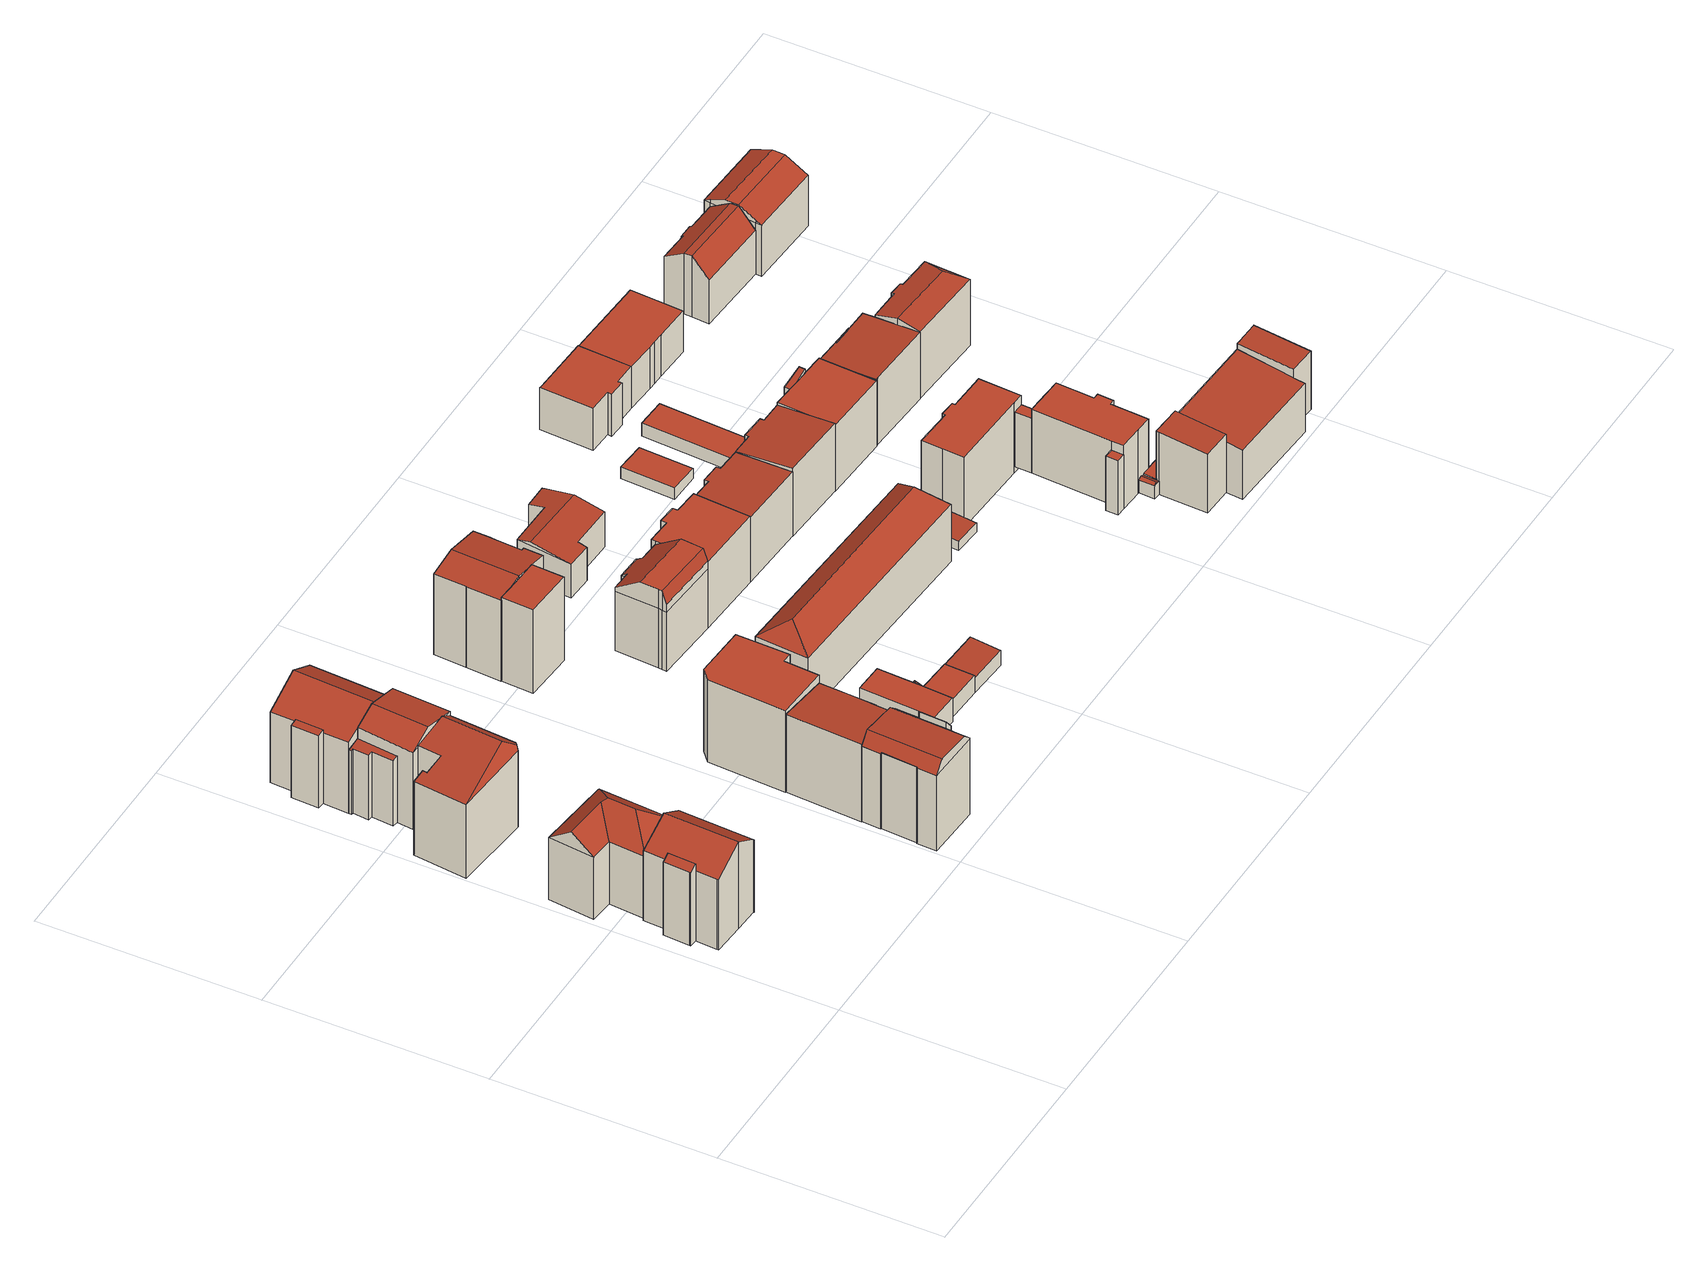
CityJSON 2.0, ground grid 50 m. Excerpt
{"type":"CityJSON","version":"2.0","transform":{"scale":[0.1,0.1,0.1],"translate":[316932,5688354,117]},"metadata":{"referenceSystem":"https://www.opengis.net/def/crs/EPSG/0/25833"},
"CityObjects":{
"building1":{"type":"Building","attributes":{"Gemeindeschluessel":14713000,"Geometrietyp2DReferenz":"3000","function":"31001_9998","roofType":"9999"},"children":["building1-1","building1-2"]},
"building1-1":{"type":"BuildingPart","attributes":{"Dachtyp_tdc":"tdcPolyFlatRoof","Dachneigung":30.84,"QualitaetDacherkennung":67,"Geometrietyp2DReferenz":"3000","roofType":"2100","measuredHeight":19.57},"parents":["building1"],"geometry":[{"type":"MultiSurface","lod":"2","boundaries":[[[0,1,2,3,4]],[[1,5,6,2]],[[5,7,8,6]],[[7,9,10,11,8]],[[9,7,5,1,0]],[[3,2,6,8,11]],[[12,10,9]],[[12,11,10]],[[4,12,9,0]],[[4,3,11,12]]],"semantics":{"surfaces":[{"type":"WallSurface"},{"type":"RoofSurface"},{"type":"GroundSurface"},{"type":"ClosureSurface"}],"values":[0,0,0,0,1,2,0,3,0,3]}}]},
"building1-2":{"type":"BuildingPart","attributes":{"Dachtyp_tdc":"tdcGableRoof","Dachneigung":29.55,"QualitaetDacherkennung":81,"Geometrietyp2DReferenz":"3000","roofType":"3100","measuredHeight":21.98},"parents":["building1"],"geometry":[{"type":"MultiSurface","lod":"2","boundaries":[[[13,14,15,16]],[[14,17,18,15]],[[17,19,20,18]],[[19,21,22,20]],[[21,4,3,22]],[[10,23,24,11]],[[23,25,26,24]],[[25,27,28,26]],[[27,29,30,28]],[[29,31,32,30]],[[31,13,16,32]],[[27,25,23,10,12,4,21,19,17]],[[17,14,13,31,29,27]],[[16,15,18,20,22,3,11,24,26,28,30,32]],[[11,3,4,12]],[[10,11,12]]],"semantics":{"surfaces":[{"type":"WallSurface"},{"type":"RoofSurface"},{"type":"GroundSurface"},{"type":"ClosureSurface"}],"values":[0,0,0,0,0,0,0,0,0,0,0,1,1,2,3,3]}}]},
"building2":{"type":"Building","attributes":{"Dachtyp_tdc":"tdcFreeFormRoof","Gemeindeschluessel":14713000,"Dachneigung":37.77,"QualitaetDacherkennung":6,"Geometrietyp2DReferenz":"3000","function":"31001_9998","roofType":"5000","measuredHeight":20.61},"geometry":[{"type":"MultiSurface","lod":"2","boundaries":[[[33,34,35,36]],[[34,37,38,35]],[[37,39,40,38]],[[39,41,42,40]],[[41,43,44,42]],[[43,45,46,44]],[[45,47,48,46]],[[47,33,36,48]],[[49,50,51,47,45]],[[52,49,45,43]],[[52,43,41]],[[53,50,49,52,41,39]],[[53,39,37]],[[54,51,50,53,37,34]],[[54,34,33]],[[51,54,33,47]],[[36,35,38,40,42,44,46,48]]],"semantics":{"surfaces":[{"type":"WallSurface"},{"type":"RoofSurface"},{"type":"GroundSurface"}],"values":[0,0,0,0,0,0,0,0,1,1,1,1,1,1,0,1,2]}}]},
"building3":{"type":"Building","attributes":{"Dachtyp_tdc":"tdcFreeFormRoof","Gemeindeschluessel":14713000,"Dachneigung":10.22,"QualitaetDacherkennung":17,"Geometrietyp2DReferenz":"3000","function":"31001_9998","roofType":"5000","measuredHeight":21.71},"geometry":[{"type":"MultiSurface","lod":"2","boundaries":[[[55,56,57,58]],[[56,59,60,57]],[[59,61,62,60]],[[61,63,64,62]],[[63,65,66,64]],[[65,67,68,66]],[[67,69,70,68]],[[69,71,72,70]],[[71,55,58,72]],[[69,73,74,71]],[[73,67,65,75,74]],[[74,75,63,61,59,56,55,71]],[[65,63,75]],[[69,67,73]],[[58,57,60,62,64,66,68,70,72]]],"semantics":{"surfaces":[{"type":"WallSurface"},{"type":"RoofSurface"},{"type":"GroundSurface"}],"values":[0,0,0,0,0,0,0,0,0,1,1,1,0,0,2]}}]},
"building4":{"type":"Building","attributes":{"Gemeindeschluessel":14713000,"Geometrietyp2DReferenz":"3000","function":"31001_9998","roofType":"9999"},"children":["building4-1","building4-2"]},
"building4-1":{"type":"BuildingPart","attributes":{"Dachtyp_tdc":"tdcGableRoof","Dachneigung":10.44,"QualitaetDacherkennung":49,"Geometrietyp2DReferenz":"3000","roofType":"3100","measuredHeight":22.49},"parents":["building4"],"geometry":[{"type":"MultiSurface","lod":"2","boundaries":[[[76,77,78,79,80]],[[77,81,82,78]],[[81,83,84,82]],[[77,76,85]],[[83,81,86]],[[76,83,86,85]],[[81,77,85,86]],[[84,87,79,78,82]],[[87,84,83,76,80,88]],[[80,79,87,88]]],"semantics":{"surfaces":[{"type":"WallSurface"},{"type":"RoofSurface"},{"type":"GroundSurface"},{"type":"ClosureSurface"}],"values":[0,0,0,0,0,1,1,2,0,3]}}]},
"building4-2":{"type":"BuildingPart","attributes":{"Dachtyp_tdc":"tdcPolyFlatRoof","Dachneigung":14.46,"QualitaetDacherkennung":27,"Geometrietyp2DReferenz":"3000","roofType":"2100","measuredHeight":16.96},"parents":["building4"],"geometry":[{"type":"MultiSurface","lod":"2","boundaries":[[[89,90,91,92]],[[90,93,94,91]],[[93,95,96,94]],[[95,97,98,96]],[[97,99,100,98]],[[99,80,79,100]],[[88,89,92,87]],[[88,80,99,97,95,93,90,89]],[[92,91,94,96,98,100,79,87]],[[87,79,80,88]]],"semantics":{"surfaces":[{"type":"WallSurface"},{"type":"RoofSurface"},{"type":"GroundSurface"},{"type":"ClosureSurface"}],"values":[0,0,0,0,0,0,0,1,2,3]}}]},
"building5":{"type":"Building","attributes":{"Gemeindeschluessel":14713000,"Geometrietyp2DReferenz":"3000","function":"31001_9998","roofType":"9999"},"children":["building5-1","building5-2"]},
"building5-1":{"type":"BuildingPart","attributes":{"Dachtyp_tdc":"tdcGableRoof","Dachneigung":25.83,"QualitaetDacherkennung":81,"Geometrietyp2DReferenz":"3000","roofType":"3100","measuredHeight":22.17},"parents":["building5"],"geometry":[{"type":"MultiSurface","lod":"2","boundaries":[[[101,102,100,103]],[[102,104,105,100]],[[106,107,108,109]],[[107,110,111,108]],[[110,112,113,111]],[[112,114,115,113]],[[114,116,78,115]],[[116,101,103,78]],[[112,110,107,106,104,102,101]],[[101,116,114,112]],[[103,100,105,109,108,111,113,115,78]],[[106,109,105,104]]],"semantics":{"surfaces":[{"type":"WallSurface"},{"type":"RoofSurface"},{"type":"GroundSurface"},{"type":"ClosureSurface"}],"values":[0,0,0,0,0,0,0,0,1,1,2,3]}}]},
"building5-2":{"type":"BuildingPart","attributes":{"Dachtyp_tdc":"tdcPolyFlatRoof","Dachneigung":11.51,"QualitaetDacherkennung":80,"Geometrietyp2DReferenz":"3000","roofType":"2100","measuredHeight":18.75},"parents":["building5"],"geometry":[{"type":"MultiSurface","lod":"2","boundaries":[[[117,118,106,109,119]],[[120,105,104]],[[120,121,122,105]],[[121,117,119,122]],[[121,120,118,117]],[[119,109,105,122]],[[120,104,106,118]],[[104,105,109,106]]],"semantics":{"surfaces":[{"type":"WallSurface"},{"type":"RoofSurface"},{"type":"GroundSurface"},{"type":"ClosureSurface"}],"values":[0,0,0,0,1,2,0,3]}}]},
"building6":{"type":"Building","attributes":{"Gemeindeschluessel":14713000,"Geometrietyp2DReferenz":"3000","function":"31001_9998","roofType":"9999"},"children":["building6-1","building6-2"]},
"building6-1":{"type":"BuildingPart","attributes":{"Dachtyp_tdc":"tdcCutGableRoof","Dachneigung":3.63,"QualitaetDacherkennung":77,"Geometrietyp2DReferenz":"3000","roofType":"9999","measuredHeight":22},"parents":["building6"],"geometry":[{"type":"MultiSurface","lod":"2","boundaries":[[[123,124,125,126]],[[124,127,128,125]],[[127,129,130,128]],[[129,131,132,130]],[[131,133,134,132]],[[133,135,136,134]],[[137,138,139,140]],[[138,141,142,139]],[[141,143,144,142]],[[143,123,126,144]],[[129,145,146,123,143,147,148,149]],[[150,151,152,153,154,155,156,157]],[[153,148,147,154]],[[137,157,156,138]],[[138,156,155,141]],[[141,155,154,147,143]],[[133,152,151,135]],[[131,149,148,153,152,133]],[[151,150,135]],[[129,149,131]],[[123,146,124]],[[124,146,145,127]],[[127,145,129]],[[126,125,128,130,132,134,136,140,139,142,144]],[[140,136,135,137]],[[135,150,157,137]]],"semantics":{"surfaces":[{"type":"WallSurface"},{"type":"RoofSurface"},{"type":"GroundSurface"},{"type":"ClosureSurface"}],"values":[0,0,0,0,0,0,0,0,0,0,1,1,1,0,0,0,0,0,0,0,0,0,0,2,3,3]}}]},
"building6-2":{"type":"BuildingPart","attributes":{"Dachtyp_tdc":"tdcPolyFlatRoof","Dachneigung":51.2,"QualitaetDacherkennung":66,"Geometrietyp2DReferenz":"3000","roofType":"2100","measuredHeight":21.27},"parents":["building6"],"geometry":[{"type":"MultiSurface","lod":"2","boundaries":[[[158,159,160,136,135,150]],[[159,161,162,160]],[[161,163,157,137,140,162]],[[163,161,159,158]],[[136,160,162,140]],[[150,157,163,158]],[[135,136,140,137]],[[135,137,157,150]]],"semantics":{"surfaces":[{"type":"WallSurface"},{"type":"RoofSurface"},{"type":"GroundSurface"},{"type":"ClosureSurface"}],"values":[0,0,0,1,2,0,3,3]}}]},
"building7":{"type":"Building","attributes":{"Gemeindeschluessel":14713000,"Geometrietyp2DReferenz":"3000","function":"31001_9998","roofType":"9999"},"children":["building7-1","building7-2"]},
"building7-1":{"type":"BuildingPart","attributes":{"Dachtyp_tdc":"tdcPolyFlatRoof","Dachneigung":5.31,"QualitaetDacherkennung":77,"Geometrietyp2DReferenz":"3000","roofType":"2100","measuredHeight":19.79},"parents":["building7"],"geometry":[{"type":"MultiSurface","lod":"2","boundaries":[[[164,165,166,167]],[[165,168,169,166]],[[168,170,169]],[[171,172,173]],[[171,174,175,172]],[[174,176,177,175]],[[176,164,167,177]],[[176,174,171,168,165,164]],[[167,166,169,172,175,177]],[[173,170,168,171]],[[173,172,169,170]]],"semantics":{"surfaces":[{"type":"WallSurface"},{"type":"RoofSurface"},{"type":"GroundSurface"},{"type":"ClosureSurface"}],"values":[0,0,0,0,0,0,0,1,2,0,3]}}]},
"building7-2":{"type":"BuildingPart","attributes":{"Dachtyp_tdc":"tdcPolyFlatRoof","Dachneigung":10.58,"QualitaetDacherkennung":61,"Geometrietyp2DReferenz":"3000","roofType":"2100","measuredHeight":17.13},"parents":["building7"],"geometry":[{"type":"MultiSurface","lod":"2","boundaries":[[[170,178,179,169]],[[178,180,181,179]],[[180,173,172,181]],[[173,180,178,170]],[[169,179,181,172]],[[169,172,173,170]]],"semantics":{"surfaces":[{"type":"WallSurface"},{"type":"RoofSurface"},{"type":"GroundSurface"},{"type":"ClosureSurface"}],"values":[0,0,0,1,2,3]}}]},
"building8":{"type":"Building","attributes":{"Dachtyp_tdc":"tdcPolyFlatRoof","Gemeindeschluessel":14713000,"Dachneigung":0,"QualitaetDacherkennung":64,"Geometrietyp2DReferenz":"3000","function":"31001_9998","roofType":"1000","measuredHeight":20.97},"geometry":[{"type":"MultiSurface","lod":"2","boundaries":[[[182,183,184,185]],[[183,186,187,184]],[[186,188,189,187]],[[188,190,191,189]],[[190,192,193,191]],[[192,194,195,193]],[[194,182,185,195]],[[194,192,190,188,186,183,182]],[[185,184,187,189,191,193,195]]],"semantics":{"surfaces":[{"type":"WallSurface"},{"type":"RoofSurface"},{"type":"GroundSurface"}],"values":[0,0,0,0,0,0,0,1,2]}}]},
"building9":{"type":"Building","attributes":{"Dachtyp_tdc":"tdcPolyFlatRoof","Gemeindeschluessel":14713000,"Dachneigung":0,"QualitaetDacherkennung":89,"Geometrietyp2DReferenz":"3000","function":"31001_9998","roofType":"1000","measuredHeight":6.16},"geometry":[{"type":"MultiSurface","lod":"2","boundaries":[[[196,197,198,199]],[[197,200,201,198]],[[200,202,203,201]],[[202,204,205,203]],[[204,206,207,205]],[[206,196,199,207]],[[206,204,202,200,197,196]],[[199,198,201,203,205,207]]],"semantics":{"surfaces":[{"type":"WallSurface"},{"type":"RoofSurface"},{"type":"GroundSurface"}],"values":[0,0,0,0,0,0,1,2]}}]},
"building10":{"type":"Building","attributes":{"Gemeindeschluessel":14713000,"Geometrietyp2DReferenz":"3000","function":"31001_9998","roofType":"9999"},"children":["building10-1","building10-2"]},
"building10-1":{"type":"BuildingPart","attributes":{"Dachtyp_tdc":"tdcGableRoof","Dachneigung":10.03,"QualitaetDacherkennung":46,"Geometrietyp2DReferenz":"3000","roofType":"3100","measuredHeight":21.91},"parents":["building10"],"geometry":[{"type":"MultiSurface","lod":"2","boundaries":[[[208,209,210,211]],[[209,212,213,210]],[[212,214,215,213]],[[214,216,217,215]],[[218,219,220,221]],[[219,222,223,220]],[[222,224,225,223]],[[224,226,227,225]],[[226,228,229,227]],[[228,230,231,229]],[[230,208,211,231]],[[226,224,222,219,218,232,233,234]],[[234,235,216,214,212,209,208,230,228,226]],[[211,210,213,215,217,236,237,221,220,223,225,227,229,231]],[[238,235,234]],[[236,217,216,235,238]],[[218,221,237,232]],[[233,238,234]],[[236,238,233,232,237]]],"semantics":{"surfaces":[{"type":"WallSurface"},{"type":"RoofSurface"},{"type":"GroundSurface"},{"type":"ClosureSurface"}],"values":[0,0,0,0,0,0,0,0,0,0,0,1,1,2,0,3,0,0,3]}}]},
"building10-2":{"type":"BuildingPart","attributes":{"Dachtyp_tdc":"tdcPolyFlatRoof","Dachneigung":0,"QualitaetDacherkennung":52,"Geometrietyp2DReferenz":"3000","roofType":"1000","measuredHeight":21.3},"parents":["building10"],"geometry":[{"type":"MultiSurface","lod":"2","boundaries":[[[239,240,241,217,216]],[[240,242,243,241]],[[242,244,237,243]],[[244,232,237]],[[244,242,240,239,235,238,233]],[[217,241,243,237,236]],[[233,232,244]],[[216,235,239]],[[217,236,238,235,216]],[[236,237,232,233,238]]],"semantics":{"surfaces":[{"type":"WallSurface"},{"type":"RoofSurface"},{"type":"GroundSurface"},{"type":"ClosureSurface"}],"values":[0,0,0,0,1,2,0,0,3,3]}}]},
"building11":{"type":"Building","attributes":{"Dachtyp_tdc":"tdcFreeFormRoof","Gemeindeschluessel":14713000,"Dachneigung":57.75,"QualitaetDacherkennung":27,"Geometrietyp2DReferenz":"3000","function":"31001_9998","roofType":"5000","measuredHeight":5.14},"geometry":[{"type":"MultiSurface","lod":"2","boundaries":[[[245,246,203,205]],[[246,247,248,203]],[[247,249,250,248]],[[249,245,205,250]],[[251,249,247]],[[252,251,247,246]],[[252,246,245]],[[251,252,245,249]],[[205,203,248,250]]],"semantics":{"surfaces":[{"type":"WallSurface"},{"type":"RoofSurface"},{"type":"GroundSurface"}],"values":[0,0,0,0,1,1,1,1,2]}}]},
"building12":{"type":"Building","attributes":{"Dachtyp_tdc":"tdcPolyFlatRoof","Gemeindeschluessel":14713000,"Dachneigung":0,"QualitaetDacherkennung":83,"Geometrietyp2DReferenz":"3000","function":"31001_9998","roofType":"1000","measuredHeight":4.49},"geometry":[{"type":"MultiSurface","lod":"2","boundaries":[[[253,254,255,256]],[[254,257,258,255]],[[257,259,260,258]],[[259,253,256,260]],[[259,257,254,253]],[[256,255,258,260]]],"semantics":{"surfaces":[{"type":"WallSurface"},{"type":"RoofSurface"},{"type":"GroundSurface"}],"values":[0,0,0,0,1,2]}}]},
"building13":{"type":"Building","attributes":{"Dachtyp_tdc":"tdcFreeFormRoof","Gemeindeschluessel":14713000,"Dachneigung":34.66,"QualitaetDacherkennung":37,"Geometrietyp2DReferenz":"3000","function":"31001_9998","roofType":"5000","measuredHeight":20.05},"geometry":[{"type":"MultiSurface","lod":"2","boundaries":[[[261,262,263,264]],[[262,265,266,263]],[[265,267,268,266]],[[267,269,270,268]],[[269,271,272,270]],[[271,273,274,272]],[[273,275,276,274]],[[275,277,278,276]],[[277,279,280,278]],[[279,261,264,280]],[[281,282,273,271,283,284,285,286]],[[287,288,289,290]],[[286,285,291,288,287]],[[262,288,291,265]],[[265,291,285,284,267]],[[277,281,286,287,290,279]],[[279,290,289,261]],[[261,289,288,262]],[[267,284,283,269]],[[269,283,271]],[[275,282,281,277]],[[273,282,275]],[[264,263,266,268,270,272,274,276,278,280]]],"semantics":{"surfaces":[{"type":"WallSurface"},{"type":"RoofSurface"},{"type":"GroundSurface"}],"values":[0,0,0,0,0,0,0,0,0,0,1,1,1,0,0,0,0,0,0,0,0,0,2]}}]},
"building14":{"type":"Building","attributes":{"Dachtyp_tdc":"tdcPolyFlatRoof","Gemeindeschluessel":14713000,"Dachneigung":3.66,"QualitaetDacherkennung":69,"Geometrietyp2DReferenz":"3000","function":"31001_9998","roofType":"2100","measuredHeight":4.26},"geometry":[{"type":"MultiSurface","lod":"2","boundaries":[[[292,293,294,295]],[[293,296,256,294]],[[296,297,260,256]],[[297,292,295,260]],[[297,296,293,292]],[[295,294,256,260]]],"semantics":{"surfaces":[{"type":"WallSurface"},{"type":"RoofSurface"},{"type":"GroundSurface"}],"values":[0,0,0,0,1,2]}}]},
"building15":{"type":"Building","attributes":{"Dachtyp_tdc":"tdcHipRoof","Gemeindeschluessel":14713000,"Dachneigung":36.77,"QualitaetDacherkennung":76,"Geometrietyp2DReferenz":"3000","function":"31001_9998","roofType":"3200","measuredHeight":19.09},"geometry":[{"type":"MultiSurface","lod":"2","boundaries":[[[298,299,300,301]],[[299,302,303,300]],[[302,304,305,303]],[[304,298,301,305]],[[302,299,306]],[[298,304,307]],[[299,298,307,306]],[[304,302,306,307]],[[301,300,303,305]]],"semantics":{"surfaces":[{"type":"WallSurface"},{"type":"RoofSurface"},{"type":"GroundSurface"}],"values":[0,0,0,0,1,1,1,1,2]}}]},
"building16":{"type":"Building","attributes":{"Dachtyp_tdc":"tdcPolyFlatRoof","Gemeindeschluessel":14713000,"Dachneigung":0,"QualitaetDacherkennung":52,"Geometrietyp2DReferenz":"3000","function":"31001_9998","roofType":"1000","measuredHeight":16.91},"geometry":[{"type":"MultiSurface","lod":"2","boundaries":[[[308,309,310,278]],[[309,311,312,310]],[[311,313,314,312]],[[313,315,316,314]],[[315,317,318,316]],[[317,319,320,318]],[[319,321,322,320]],[[321,323,324,322]],[[323,325,280,324]],[[325,308,278,280]],[[325,323,321,319,317,315,313,311,309,308]],[[278,310,312,314,316,318,320,322,324,280]]],"semantics":{"surfaces":[{"type":"WallSurface"},{"type":"RoofSurface"},{"type":"GroundSurface"}],"values":[0,0,0,0,0,0,0,0,0,0,1,2]}}]},
"building17":{"type":"Building","attributes":{"Dachtyp_tdc":"tdcFreeFormRoof","Gemeindeschluessel":14713000,"Dachneigung":10.15,"QualitaetDacherkennung":15,"Geometrietyp2DReferenz":"3000","function":"31001_9998","roofType":"5000","measuredHeight":10.13},"geometry":[{"type":"MultiSurface","lod":"2","boundaries":[[[326,327,328,329]],[[327,330,331,328]],[[330,332,333,331]],[[332,334,335,333]],[[334,336,337,335]],[[336,338,339,337]],[[338,340,341,339]],[[340,326,329,341]],[[330,327,342,343,334,332]],[[342,326,340,338,336,343]],[[336,334,343]],[[327,326,342]],[[329,328,331,333,335,337,339,341]]],"semantics":{"surfaces":[{"type":"WallSurface"},{"type":"RoofSurface"},{"type":"GroundSurface"}],"values":[0,0,0,0,0,0,0,0,1,1,0,0,2]}}]},
"building18":{"type":"Building","attributes":{"Dachtyp_tdc":"tdcPolyFlatRoof","Gemeindeschluessel":14713000,"Dachneigung":2.9,"QualitaetDacherkennung":66,"Geometrietyp2DReferenz":"3000","function":"31001_9998","roofType":"2100","measuredHeight":16.44},"geometry":[{"type":"MultiSurface","lod":"2","boundaries":[[[344,345,346,347]],[[345,348,349,346]],[[348,350,351,349]],[[350,352,353,351]],[[352,354,355,353]],[[354,356,357,355]],[[356,358,359,357]],[[358,344,347,359]],[[358,356,354,352,350,348,345,344]],[[347,346,349,351,353,355,357,359]]],"semantics":{"surfaces":[{"type":"WallSurface"},{"type":"RoofSurface"},{"type":"GroundSurface"}],"values":[0,0,0,0,0,0,0,0,1,2]}}]},
"building19":{"type":"Building","attributes":{"Dachtyp_tdc":"tdcPolyFlatRoof","Gemeindeschluessel":14713000,"Dachneigung":3.1,"QualitaetDacherkennung":68,"Geometrietyp2DReferenz":"3000","function":"31001_9998","roofType":"2100","measuredHeight":2.69},"geometry":[{"type":"MultiSurface","lod":"2","boundaries":[[[360,361,362,363]],[[361,364,365,362]],[[364,366,367,365]],[[366,368,369,367]],[[368,360,363,369]],[[368,366,364,361,360]],[[363,362,365,367,369]]],"semantics":{"surfaces":[{"type":"WallSurface"},{"type":"RoofSurface"},{"type":"GroundSurface"}],"values":[0,0,0,0,0,1,2]}}]},
"building20":{"type":"Building","attributes":{"Dachtyp_tdc":"tdcPolyFlatRoof","Gemeindeschluessel":14713000,"Dachneigung":5.13,"QualitaetDacherkennung":63,"Geometrietyp2DReferenz":"3000","function":"31001_9998","roofType":"2100","measuredHeight":17.3},"geometry":[{"type":"MultiSurface","lod":"2","boundaries":[[[370,371,372,373]],[[371,374,375,372]],[[374,376,377,375]],[[376,378,379,377]],[[378,380,381,379]],[[380,382,383,381]],[[382,384,385,383]],[[384,370,373,385]],[[384,382,380,378,376,374,371,370]],[[373,372,375,377,379,381,383,385]]],"semantics":{"surfaces":[{"type":"WallSurface"},{"type":"RoofSurface"},{"type":"GroundSurface"}],"values":[0,0,0,0,0,0,0,0,1,2]}}]},
"building21":{"type":"Building","attributes":{"Dachtyp_tdc":"tdcPolyFlatRoof","Gemeindeschluessel":14713000,"Dachneigung":2.58,"QualitaetDacherkennung":82,"Geometrietyp2DReferenz":"3000","function":"31001_9998","roofType":"2100","measuredHeight":2.95},"geometry":[{"type":"MultiSurface","lod":"2","boundaries":[[[386,387,388,389]],[[387,390,391,388]],[[390,392,393,391]],[[392,386,389,393]],[[392,390,387,386]],[[389,388,391,393]]],"semantics":{"surfaces":[{"type":"WallSurface"},{"type":"RoofSurface"},{"type":"GroundSurface"}],"values":[0,0,0,0,1,2]}}]},
"building22":{"type":"Building","attributes":{"Dachtyp_tdc":"tdcPolyFlatRoof","Gemeindeschluessel":14713000,"Dachneigung":0,"QualitaetDacherkennung":68,"Geometrietyp2DReferenz":"3000","function":"31001_9998","roofType":"1000","measuredHeight":17.86},"geometry":[{"type":"MultiSurface","lod":"2","boundaries":[[[394,395,396,397]],[[395,398,399,396]],[[398,400,401,399]],[[400,402,403,401]],[[402,404,405,403]],[[404,406,407,405]],[[406,408,409,407]],[[408,410,411,409]],[[410,412,413,411]],[[412,394,397,413]],[[412,410,408,406,404,402,400,398,395,394]],[[397,396,399,401,403,405,407,409,411,413]]],"semantics":{"surfaces":[{"type":"WallSurface"},{"type":"RoofSurface"},{"type":"GroundSurface"}],"values":[0,0,0,0,0,0,0,0,0,0,1,2]}}]},
"building23":{"type":"Building","attributes":{"Dachtyp_tdc":"tdcPolyFlatRoof","Gemeindeschluessel":14713000,"Dachneigung":0,"QualitaetDacherkennung":84,"Geometrietyp2DReferenz":"3000","function":"31001_9998","roofType":"1000","measuredHeight":3.33},"geometry":[{"type":"MultiSurface","lod":"2","boundaries":[[[414,415,416,417]],[[415,418,419,416]],[[418,420,421,419]],[[420,414,417,421]],[[420,418,415,414]],[[417,416,419,421]]],"semantics":{"surfaces":[{"type":"WallSurface"},{"type":"RoofSurface"},{"type":"GroundSurface"}],"values":[0,0,0,0,1,2]}}]},
"building24":{"type":"Building","attributes":{"Gemeindeschluessel":14713000,"Geometrietyp2DReferenz":"3000","function":"31001_9998","roofType":"9999"},"children":["building24-1","building24-2"]},
"building24-1":{"type":"BuildingPart","attributes":{"Dachtyp_tdc":"tdcPolyFlatRoof","Dachneigung":14.13,"QualitaetDacherkennung":26,"Geometrietyp2DReferenz":"3000","roofType":"2100","measuredHeight":17.66},"parents":["building24"],"geometry":[{"type":"MultiSurface","lod":"2","boundaries":[[[422,423,424,425]],[[423,426,427,424]],[[426,428,429,430,427]],[[426,423,422,431,428]],[[430,425,424,427]],[[431,429,428]],[[422,425,430,429,431]]],"semantics":{"surfaces":[{"type":"WallSurface"},{"type":"RoofSurface"},{"type":"GroundSurface"},{"type":"ClosureSurface"}],"values":[0,0,0,1,2,0,3]}}]},
"building24-2":{"type":"BuildingPart","attributes":{"Dachtyp_tdc":"tdcPolyFlatRoof","Dachneigung":0,"QualitaetDacherkennung":51,"Geometrietyp2DReferenz":"3000","roofType":"1000","measuredHeight":16.82},"parents":["building24"],"geometry":[{"type":"MultiSurface","lod":"2","boundaries":[[[432,433,434,435]],[[433,436,437,434]],[[436,438,422,425,437]],[[429,439,440,430]],[[439,441,442,440]],[[441,432,435,442]],[[441,439,429,431,438,436,433,432]],[[435,434,437,425,430,440,442]],[[431,422,438]],[[430,425,422,431,429]]],"semantics":{"surfaces":[{"type":"WallSurface"},{"type":"RoofSurface"},{"type":"GroundSurface"},{"type":"ClosureSurface"}],"values":[0,0,0,0,0,0,1,2,0,3]}}]},
"building25":{"type":"Building","attributes":{"Dachtyp_tdc":"tdcPolyFlatRoof","Gemeindeschluessel":14713000,"Dachneigung":0,"QualitaetDacherkennung":82,"Geometrietyp2DReferenz":"3000","function":"31001_9998","roofType":"1000","measuredHeight":10.7},"geometry":[{"type":"MultiSurface","lod":"2","boundaries":[[[443,444,445,446]],[[444,447,448,445]],[[447,449,450,448]],[[449,451,452,450]],[[451,453,454,452]],[[453,455,456,454]],[[455,457,458,456]],[[457,459,460,458]],[[459,443,446,460]],[[459,457,455,453,451,449,447,444,443]],[[446,445,448,450,452,454,456,458,460]]],"semantics":{"surfaces":[{"type":"WallSurface"},{"type":"RoofSurface"},{"type":"GroundSurface"}],"values":[0,0,0,0,0,0,0,0,0,1,2]}}]},
"building26":{"type":"Building","attributes":{"Gemeindeschluessel":14713000,"Geometrietyp2DReferenz":"3000","function":"31001_9998","roofType":"9999"},"children":["building26-1","building26-2","building26-3"]},
"building26-1":{"type":"BuildingPart","attributes":{"Dachtyp_tdc":"tdcPolyFlatRoof","Dachneigung":0,"QualitaetDacherkennung":35,"Geometrietyp2DReferenz":"3000","roofType":"1000","measuredHeight":13.81},"parents":["building26"],"geometry":[{"type":"MultiSurface","lod":"2","boundaries":[[[461,462,463,464]],[[465,466,467,468]],[[466,461,464,467]],[[466,465,462,461]],[[464,463,468,467]],[[468,463,462,465]]],"semantics":{"surfaces":[{"type":"WallSurface"},{"type":"RoofSurface"},{"type":"GroundSurface"},{"type":"ClosureSurface"}],"values":[0,0,0,1,2,3]}}]},
"building26-2":{"type":"BuildingPart","attributes":{"Dachtyp_tdc":"tdcPolyFlatRoof","Dachneigung":0,"QualitaetDacherkennung":67,"Geometrietyp2DReferenz":"3000","roofType":"1000","measuredHeight":13.86},"parents":["building26"],"geometry":[{"type":"MultiSurface","lod":"2","boundaries":[[[469,470,471,472]],[[470,473,474,471]],[[475,469,472,476]],[[475,473,470,469]],[[472,471,474,476]],[[476,474,473,475]]],"semantics":{"surfaces":[{"type":"WallSurface"},{"type":"RoofSurface"},{"type":"GroundSurface"},{"type":"ClosureSurface"}],"values":[0,0,0,1,2,3]}}]},
"building26-3":{"type":"BuildingPart","attributes":{"Dachtyp_tdc":"tdcPolyFlatRoof","Dachneigung":0,"QualitaetDacherkennung":85,"Geometrietyp2DReferenz":"3000","roofType":"1000","measuredHeight":16.14},"parents":["building26"],"geometry":[{"type":"MultiSurface","lod":"2","boundaries":[[[477,478,475,476,463,462]],[[479,480,481,474,473]],[[480,482,483,481]],[[482,484,485,483]],[[484,486,487,485]],[[486,488,489,487]],[[488,490,491,489]],[[490,492,493,491]],[[492,494,465,468,493]],[[494,492,490,488,486,484,482,480,479,478,477]],[[463,476,474,481,483,485,487,489,491,493,468]],[[473,475,478,479]],[[473,474,476,475]],[[462,465,494,477]],[[462,463,468,465]]],"semantics":{"surfaces":[{"type":"WallSurface"},{"type":"RoofSurface"},{"type":"GroundSurface"},{"type":"ClosureSurface"}],"values":[0,0,0,0,0,0,0,0,0,1,2,0,3,0,3]}}]},
"building27":{"type":"Building","attributes":{"Gemeindeschluessel":14713000,"Geometrietyp2DReferenz":"3000","function":"31001_9998","roofType":"9999"},"children":["building27-1","building27-2","building27-3","building27-4","building27-5","building27-6"]},
"building27-1":{"type":"BuildingPart","attributes":{"Dachtyp_tdc":"tdcPolyFlatRoof","Dachneigung":7.13,"QualitaetDacherkennung":43,"Geometrietyp2DReferenz":"3000","roofType":"2100","measuredHeight":14.32},"parents":["building27"],"geometry":[{"type":"MultiSurface","lod":"2","boundaries":[[[495,496,497,498]],[[499,500,501,502,503]],[[504,505,506,507]],[[505,495,498,506]],[[505,504,500,499,508,496,495]],[[498,497,509,502,501,507,506]],[[509,497,496,508,510]],[[503,510,508,499]],[[502,509,510,503]],[[504,507,501,500]]],"semantics":{"surfaces":[{"type":"WallSurface"},{"type":"RoofSurface"},{"type":"GroundSurface"},{"type":"ClosureSurface"}],"values":[0,0,0,0,1,2,3,0,3,3]}}]},
"building27-2":{"type":"BuildingPart","attributes":{"Dachtyp_tdc":"tdcPolyFlatRoof","Dachneigung":0,"QualitaetDacherkennung":28,"Geometrietyp2DReferenz":"3000","roofType":"1000","measuredHeight":3.32},"parents":["building27"],"geometry":[{"type":"MultiSurface","lod":"2","boundaries":[[[511,512,513,514]],[[512,515,516,513]],[[515,517,518,516]],[[517,519,520,518]],[[519,517,515,512,511]],[[514,513,516,518,520]],[[514,520,519,511]]],"semantics":{"surfaces":[{"type":"WallSurface"},{"type":"RoofSurface"},{"type":"GroundSurface"},{"type":"ClosureSurface"}],"values":[0,0,0,0,1,2,3]}}]},
"building27-3":{"type":"BuildingPart","attributes":{"Dachtyp_tdc":"tdcFreeFormRoof","Dachneigung":22.8,"QualitaetDacherkennung":39,"Geometrietyp2DReferenz":"3000","roofType":"5000","measuredHeight":3.63},"parents":["building27"],"geometry":[{"type":"MultiSurface","lod":"2","boundaries":[[[521,522,523,524]],[[522,525,526,523]],[[527,521,524,528]],[[529,522,521,530]],[[530,521,527]],[[527,531,525,529,530]],[[522,529,525]],[[524,523,526,532,528]],[[532,526,525,531]],[[528,532,531,527]]],"semantics":{"surfaces":[{"type":"WallSurface"},{"type":"RoofSurface"},{"type":"GroundSurface"},{"type":"ClosureSurface"}],"values":[0,0,0,1,1,1,0,2,3,3]}}]},
"building27-4":{"type":"BuildingPart","attributes":{"Dachtyp_tdc":"tdcPolyFlatRoof","Dachneigung":0,"QualitaetDacherkennung":26,"Geometrietyp2DReferenz":"3000","roofType":"1000","measuredHeight":3.59},"parents":["building27"],"geometry":[{"type":"MultiSurface","lod":"2","boundaries":[[[533,534,535,526,525]],[[534,536,537,535]],[[536,503,502,537]],[[536,534,533,538,510,503]],[[502,509,532,526,535,537]],[[509,502,503,510]],[[532,509,510,538,531]],[[525,531,538,533]],[[526,532,531,525]]],"semantics":{"surfaces":[{"type":"WallSurface"},{"type":"RoofSurface"},{"type":"GroundSurface"},{"type":"ClosureSurface"}],"values":[0,0,0,1,2,3,3,0,3]}}]},
"building27-5":{"type":"BuildingPart","attributes":{"Dachtyp_tdc":"tdcPolyFlatRoof","Dachneigung":4.6,"QualitaetDacherkennung":46,"Geometrietyp2DReferenz":"3000","roofType":"2100","measuredHeight":15.78},"parents":["building27"],"geometry":[{"type":"MultiSurface","lod":"2","boundaries":[[[539,540,527,528,541]],[[542,539,541,497,496]],[[542,543,544,540,539]],[[541,528,532,509,497]],[[531,527,540,544,538]],[[528,527,531,532]],[[510,538,544,543,508]],[[532,531,538,510,509]],[[542,496,508,543]],[[496,497,509,510,508]]],"semantics":{"surfaces":[{"type":"WallSurface"},{"type":"RoofSurface"},{"type":"GroundSurface"},{"type":"ClosureSurface"}],"values":[0,0,1,2,0,3,0,3,0,3]}}]},
"building27-6":{"type":"BuildingPart","attributes":{"Dachtyp_tdc":"tdcPolyFlatRoof","Dachneigung":4.37,"QualitaetDacherkennung":46,"Geometrietyp2DReferenz":"3000","roofType":"2100","measuredHeight":15.79},"parents":["building27"],"geometry":[{"type":"MultiSurface","lod":"2","boundaries":[[[545,546,511,514,501,500]],[[547,548,549,520,519]],[[548,550,551,549]],[[550,552,504,507,551]],[[550,548,547,546,545,552]],[[507,501,514,520,549,551]],[[500,504,552,545]],[[500,501,507,504]],[[519,511,546,547]],[[519,520,514,511]]],"semantics":{"surfaces":[{"type":"WallSurface"},{"type":"RoofSurface"},{"type":"GroundSurface"},{"type":"ClosureSurface"}],"values":[0,0,0,0,1,2,0,3,0,3]}}]},
"building28":{"type":"Building","attributes":{"Gemeindeschluessel":14713000,"Geometrietyp2DReferenz":"3000","function":"31001_9998","roofType":"9999"},"children":["building28-1","building28-2"]},
"building28-1":{"type":"BuildingPart","attributes":{"Dachtyp_tdc":"tdcPolyFlatRoof","Dachneigung":3.6,"QualitaetDacherkennung":67,"Geometrietyp2DReferenz":"3000","roofType":"2100","measuredHeight":17.01},"parents":["building28"],"geometry":[{"type":"MultiSurface","lod":"2","boundaries":[[[553,554,555,556]],[[554,557,558,555]],[[557,559,560,558]],[[559,561,562,560]],[[561,563,564,562]],[[563,565,564]],[[566,567,568,569,570]],[[567,571,572,568]],[[571,553,556,572]],[[571,567,566,563,561,559,557,554,553]],[[556,555,558,560,562,564,569,568,572]],[[570,565,563,566]],[[570,569,564,565]]],"semantics":{"surfaces":[{"type":"WallSurface"},{"type":"RoofSurface"},{"type":"GroundSurface"},{"type":"ClosureSurface"}],"values":[0,0,0,0,0,0,0,0,0,1,2,0,3]}}]},
"building28-2":{"type":"BuildingPart","attributes":{"Dachtyp_tdc":"tdcPolyFlatRoof","Dachneigung":58.92,"QualitaetDacherkennung":47,"Geometrietyp2DReferenz":"3000","roofType":"2100","measuredHeight":15.78},"parents":["building28"],"geometry":[{"type":"MultiSurface","lod":"2","boundaries":[[[573,570,569,574]],[[565,575,576,564]],[[575,573,574,576]],[[575,565,570,573]],[[574,569,564,576]],[[565,564,569,570]]],"semantics":{"surfaces":[{"type":"WallSurface"},{"type":"RoofSurface"},{"type":"GroundSurface"},{"type":"ClosureSurface"}],"values":[0,0,0,1,2,3]}}]},
"building29":{"type":"Building","attributes":{"Dachtyp_tdc":"tdcPolyFlatRoof","Gemeindeschluessel":14713000,"Dachneigung":0,"QualitaetDacherkennung":74,"Geometrietyp2DReferenz":"3000","function":"31001_9998","roofType":"1000","measuredHeight":10.56},"geometry":[{"type":"MultiSurface","lod":"2","boundaries":[[[577,578,579,580]],[[578,581,446,579]],[[581,582,460,446]],[[582,583,584,460]],[[583,585,586,584]],[[585,587,588,586]],[[587,577,580,588]],[[587,585,583,582,581,578,577]],[[580,579,446,460,584,586,588]]],"semantics":{"surfaces":[{"type":"WallSurface"},{"type":"RoofSurface"},{"type":"GroundSurface"}],"values":[0,0,0,0,0,0,0,1,2]}}]},
"building30":{"type":"Building","attributes":{"Dachtyp_tdc":"tdcHipAndGableRoof","Gemeindeschluessel":14713000,"Dachneigung":13.65,"QualitaetDacherkennung":68,"Geometrietyp2DReferenz":"3000","function":"31001_9998","roofType":"5000","measuredHeight":18.06},"geometry":[{"type":"MultiSurface","lod":"2","boundaries":[[[589,590,591,592]],[[590,593,594,591]],[[593,595,596,594]],[[595,597,598,596]],[[597,599,600,598]],[[599,601,602,600]],[[601,603,604,602]],[[603,605,606,604]],[[605,589,592,606]],[[601,599,607]],[[599,597,595,593,590,589,605,607]],[[605,603,601,607]],[[592,591,594,596,598,600,602,604,606]]],"semantics":{"surfaces":[{"type":"WallSurface"},{"type":"RoofSurface"},{"type":"GroundSurface"}],"values":[0,0,0,0,0,0,0,0,0,1,1,1,2]}}]},
"building31":{"type":"Building","attributes":{"Dachtyp_tdc":"tdcCutGableRoof","Gemeindeschluessel":14713000,"Dachneigung":50.38,"QualitaetDacherkennung":52,"Geometrietyp2DReferenz":"3000","function":"31001_9998","roofType":"9999","measuredHeight":15.62},"geometry":[{"type":"MultiSurface","lod":"2","boundaries":[[[608,609,610,611]],[[609,612,613,610]],[[612,614,615,613]],[[614,616,617,615]],[[616,618,619,617]],[[618,620,621,619]],[[620,622,623,621]],[[622,624,625,623]],[[624,626,627,625]],[[626,628,629,627]],[[628,630,631,629]],[[630,608,611,631]],[[612,609,608,630]],[[628,626,624,622,620,618,616,614]],[[630,628,614,612]],[[611,610,613,615,617,619,621,623,625,627,629,631]]],"semantics":{"surfaces":[{"type":"WallSurface"},{"type":"RoofSurface"},{"type":"GroundSurface"}],"values":[0,0,0,0,0,0,0,0,0,0,0,0,1,1,1,2]}}]},
"building32":{"type":"Building","attributes":{"Dachtyp_tdc":"tdcCutGableRoof","Gemeindeschluessel":14713000,"Dachneigung":28.27,"QualitaetDacherkennung":40,"Geometrietyp2DReferenz":"3000","function":"31001_9998","roofType":"9999","measuredHeight":15.79},"geometry":[{"type":"MultiSurface","lod":"2","boundaries":[[[632,633,611,634]],[[633,635,627,611]],[[635,636,637,627]],[[636,638,639,637]],[[638,640,641,639]],[[640,642,643,641]],[[642,632,634,643]],[[632,642,644,645,646]],[[636,647,648,649,650,638]],[[651,649,648,645,644]],[[638,650,640]],[[640,650,649,651,644,642]],[[635,647,636]],[[633,646,645,648,647,635]],[[632,646,633]],[[634,611,627,637,639,641,643]]],"semantics":{"surfaces":[{"type":"WallSurface"},{"type":"RoofSurface"},{"type":"GroundSurface"}],"values":[0,0,0,0,0,0,0,1,1,1,0,0,0,0,0,2]}}]}
},
"vertices":[
[51,341,205],[33,342,194],[33,342,9],[51,341,9],[51,341,187],[34,345,194],[34,345,9],[37,405,195],[37,405,9],[54,404,205],[54,404,186],[54,404,9],[54,404,187],
[179,281,194],[178,282,195],[178,282,9],[179,281,9],[123,285,229],[123,285,9],[48,289,187],[48,289,9],[48,292,187],[48,292,9],[57,459,187],[57,459,9],[64,459,190],[64,459,9],[132,454,229],[132,454,9],[186,451,195],[186,451,9],[188,451,194],[188,451,9],
[15,546,166],[26,651,166],[26,651,8],[15,546,8],[198,634,166],[198,634,8],[201,633,166],[201,633,8],[188,451,166],[188,451,8],[186,451,166],[186,451,8],[64,459,166],[64,459,8],[70,541,166],[70,541,8],[131,517,214],[135,578,214],[126,589,206],[187,453,168],[198,631,168],[20,598,207],
[21,944,195],[52,941,201],[52,941,8],[21,944,8],[51,931,201],[51,931,8],[99,926,209],[99,926,8],[104,980,210],[104,980,8],[215,968,207],[215,968,8],[208,820,203],[208,820,8],[189,805,202],[189,805,8],[7,822,195],[7,822,8],[197,812,209],[176,833,225],[189,971,225],
[102,1111,204],[222,1098,219],[222,1098,7],[102,1111,7],[102,1111,177],[215,968,218],[215,968,7],[88,981,202],[88,981,7],[150,1105,232],[140,976,232],[92,1018,7],[92,1018,177],
[79,1020,173],[83,1070,173],[83,1070,7],[79,1020,7],[73,1071,171],[73,1071,7],[76,1108,170],[76,1108,7],[72,1108,169],[72,1108,7],[72,1114,169],[72,1114,7],
[159,1105,229],[72,1114,187],[159,1105,7],[75,1172,186],[75,1172,7],[78,1234,186],[79,1234,187],[79,1234,7],[78,1234,7],[82,1292,186],[82,1292,7],[169,1288,229],[169,1288,7],[232,1285,195],[232,1285,7],[222,1098,195],
[61,1235,191],[78,1234,194],[61,1235,7],[75,1172,194],[58,1173,191],[58,1173,7],
[508,99,202],[510,99,202],[510,99,10],[508,99,10],[515,181,202],[515,181,10],[513,181,202],[513,181,10],[515,224,202],[515,224,10],[640,217,202],[640,217,10],[638,164,202],[638,164,10],[635,103,202],[633,78,202],[633,78,10],[635,103,10],[632,49,202],[632,49,10],[506,54,202],[506,54,10],[515,181,205],[510,99,204],[526,53,230],[535,223,230],[515,224,203],[638,164,206],[638,164,207],[640,217,207],[621,218,224],[612,50,224],[632,49,206],[633,78,206],[635,103,206],
[638,164,222],[657,163,198],[657,163,10],[654,102,198],[654,102,10],[635,103,222],
[525,396,207],[649,389,196],[649,389,9],[525,396,9],[647,334,196],[647,334,9],[647,334,181],[643,272,196],[643,272,9],[643,272,181],[640,217,196],[640,217,9],[515,224,207],[515,224,9],
[666,333,177],[666,333,9],[663,271,177],[663,271,9],
[649,389,216],[525,396,216],[525,396,7],[649,389,7],[534,573,216],[534,573,7],[559,595,216],[559,595,7],[680,589,216],[680,589,7],[677,468,216],[677,468,7],[654,469,216],[654,469,7],
[789,210,75],[798,380,75],[798,380,14],[789,210,14],[865,377,75],[865,377,14],[862,318,75],[862,318,14],[861,286,75],[861,286,14],[856,206,75],[856,206,14],
[715,1134,211],[712,1076,211],[712,1076,7],[715,1134,7],[720,1076,210],[720,1076,7],[718,1032,210],[718,1032,7],[674,1034,218],[674,1034,7],[558,1039,213],[562,1118,213],[562,1118,7],[558,1039,7],[563,1118,213],[563,1118,7],[567,1192,213],[567,1192,7],[634,1189,226],[634,1189,7],[717,1185,212],[717,1185,7],[716,1149,211],[716,1149,7],[559,1039,213],[595,1037,220],[626,1036,226],[660,1034,220],[626,1036,7],[559,1039,7],[626,1036,220],
[674,1034,220],[670,960,220],[670,960,7],[555,967,220],[555,967,7],[559,1039,220],
[861,286,40],[862,318,40],[895,316,40],[895,316,14],[893,284,40],[893,284,14],[878,301,65],[877,301,65],
[952,209,59],[857,213,59],[857,213,14],[952,209,14],[861,282,59],[861,282,14],[955,277,59],[955,277,14],
[732,768,161],[733,779,161],[733,779,10],[732,768,10],[734,787,161],[734,787,10],[740,886,161],[740,886,10],[786,884,161],[786,884,10],[787,897,161],[787,897,10],[844,895,161],[844,895,10],[843,880,161],[843,880,10],[890,878,161],[890,878,10],[882,758,161],[882,758,10],[890,878,170],[843,880,170],[786,884,171],[740,886,171],[736,829,211],[886,819,211],[883,769,210],[733,779,210],[732,768,181],[882,758,182],[734,787,210],
[1052,272,57],[1049,204,52],[1049,204,14],[1052,272,14],[952,209,52],[955,277,57],
[753,585,157],[1286,556,157],[1286,556,10],[753,585,10],[1281,436,155],[1281,436,10],[746,465,155],[746,465,10],[1246,499,201],[788,523,201],
[890,878,179],[891,887,179],[891,887,10],[948,884,179],[948,884,10],[949,897,179],[949,897,10],[991,894,179],[991,894,10],[993,893,179],[993,893,10],[992,883,179],[992,883,10],[1050,879,179],[1050,879,10],[1042,750,179],[1042,750,10],[882,758,179],
[1000,1185,108],[992,1043,110],[992,1043,21],[1000,1185,21],[889,1046,110],[889,1046,21],[887,1026,106],[887,1026,21],[827,1029,106],[827,1029,21],[834,1151,116],[834,1151,21],[943,1149,116],[943,1149,21],[944,1185,108],[944,1185,21],[996,1112,123],[832,1120,123],
[1042,750,175],[1050,879,169],[1050,879,11],[1042,750,11],[1106,876,169],[1106,876,11],[1107,886,168],[1107,886,11],[1152,884,168],[1152,884,11],[1152,874,169],[1152,874,11],[1208,871,169],[1208,871,11],[1202,742,175],[1202,742,11],
[1313,437,36],[1317,512,40],[1317,512,13],[1313,437,13],[1383,509,40],[1383,509,13],[1381,461,37],[1381,461,13],[1379,433,36],[1379,433,13],
[1202,742,183],[1208,871,171],[1208,871,10],[1202,742,10],[1259,869,171],[1259,869,10],[1259,878,171],[1259,878,10],[1316,875,171],[1316,875,10],[1316,866,171],[1316,866,10],[1368,865,171],[1368,865,10],[1360,733,183],[1360,733,10],
[1182,1110,54],[1254,1107,51],[1254,1107,25],[1182,1110,25],[1248,985,51],[1248,985,25],[1176,988,54],[1176,988,25],
[1381,461,190],[1383,509,190],[1383,509,11],[1381,461,11],[1386,558,190],[1386,558,11],[1475,553,190],[1475,553,11],[1476,560,190],[1476,560,11],[1512,558,190],[1512,558,11],[1512,551,190],[1512,551,11],[1601,547,190],[1601,547,11],[1596,451,190],[1596,451,11],[1570,452,190],[1570,452,11],
[1307,936,53],[1318,1136,53],[1318,1136,20],[1307,936,20],[1386,1133,53],[1386,1133,20],[1375,932,53],[1375,932,20],
[1419,862,172],[1420,877,172],[1420,877,9],[1419,862,9],[1473,873,186],[1473,873,9],[1472,859,186],[1472,859,177],[1472,859,9],[1439,860,177],
[1516,725,177],[1360,733,177],[1360,733,9],[1516,725,9],[1368,865,177],[1368,865,9],[1419,862,177],[1523,856,177],[1523,856,9],[1516,726,177],[1516,726,9],
[1388,1196,121],[1336,1197,121],[1336,1197,14],[1388,1196,14],[1336,1188,121],[1336,1188,14],[1296,1190,121],[1296,1190,14],[1297,1199,121],[1297,1199,14],[1242,1202,121],[1242,1202,14],[1248,1323,121],[1248,1323,14],[1253,1322,121],[1253,1322,14],[1394,1316,121],[1394,1316,14],
[1538,234,166],[1559,233,166],[1559,233,28],[1538,234,28],[1558,205,166],[1537,206,166],[1537,206,28],[1558,205,28],
[1570,452,167],[1596,451,167],[1596,451,28],[1570,452,28],[1594,412,167],[1594,412,28],[1568,413,167],[1568,413,28],
[1559,233,190],[1568,413,190],[1594,412,190],[1661,409,190],[1661,409,28],[1656,323,190],[1656,323,28],[1669,322,190],[1669,322,28],[1667,285,190],[1667,285,28],[1655,286,190],[1655,286,28],[1650,200,190],[1650,200,28],[1612,202,190],[1612,202,28],[1558,205,190],
[1690,14,154],[1692,52,159],[1692,52,30],[1690,14,30],[1703,167,173],[1932,156,173],[1932,156,30],[1703,167,30],[1703,167,66],[1925,28,157],[1924,2,154],[1924,2,30],[1925,28,30],[1698,167,173],[1698,167,30],[1698,167,66],
[1941,155,63],[1943,185,63],[1943,185,30],[1941,155,30],[1977,183,63],[1977,183,30],[1996,182,63],[1996,182,30],[1994,153,63],[1994,153,30],
[1610,165,63],[1612,202,63],[1612,202,30],[1610,165,30],[1629,201,63],[1629,201,30],[1627,164,63],[1627,164,30],[1621,201,66],[1619,167,66],[1628,171,63],[1628,171,30],
[1629,201,66],[1650,200,66],[1650,200,30],[1704,197,66],[1704,197,30],[1628,171,66],
[1622,55,179],[1627,164,187],[1622,55,30],[1692,52,179],[1698,167,188],[1628,171,188],
[1932,156,188],[1941,155,188],[1994,153,188],[1995,153,188],[1995,153,30],[1989,24,178],[1989,24,30],[1925,28,178],
[1685,819,174],[1680,717,180],[1680,717,10],[1685,819,10],[1521,726,180],[1521,726,10],[1516,726,180],[1516,726,10],[1523,856,172],[1523,856,10],[1576,853,172],[1576,853,10],[1576,853,167],[1634,850,172],[1634,849,172],[1634,849,10],[1634,850,10],[1634,850,168],[1686,847,172],[1686,847,10],
[1634,864,144],[1634,864,10],[1577,867,144],[1577,867,10],
[1473,1191,119],[1457,1192,119],[1457,1192,14],[1473,1191,14],[1388,1196,119],[1394,1316,119],[1590,1306,119],[1590,1306,14],[1583,1186,119],[1583,1186,14],[1500,1190,119],[1500,1190,14],
[1685,819,180],[1758,816,180],[1758,816,12],[1685,819,12],[1758,823,179],[1758,823,12],[1791,821,178],[1791,821,12],[1791,814,180],[1791,814,12],[1870,809,180],[1870,809,12],[1864,706,180],[1864,706,12],[1680,717,181],[1680,717,12],[1682,768,193],[1682,768,12],[1849,758,193],
[1854,1172,125],[1680,1181,125],[1680,1181,15],[1854,1172,15],[1682,1219,171],[1682,1219,15],[1683,1237,170],[1683,1237,15],[1685,1283,142],[1685,1283,15],[1757,1279,142],[1757,1279,15],[1757,1284,138],[1757,1284,15],[1791,1283,138],[1791,1283,15],[1791,1278,142],[1791,1278,15],[1859,1274,142],[1859,1274,15],[1857,1228,170],[1857,1228,15],[1856,1210,171],[1856,1210,15],
[1853,1158,144],[1854,1172,145],[1853,1158,15],[1859,1274,151],[1860,1288,152],[1860,1288,15],[2035,1279,152],[2035,1279,15],[2034,1257,151],[2034,1257,15],[2028,1149,144],[2028,1149,15],[2031,1201,173],[1856,1210,173],[1854,1172,152],[1859,1274,159],[1857,1240,173],[2032,1230,173],[2034,1257,162],[2031,1215,173]
]}
